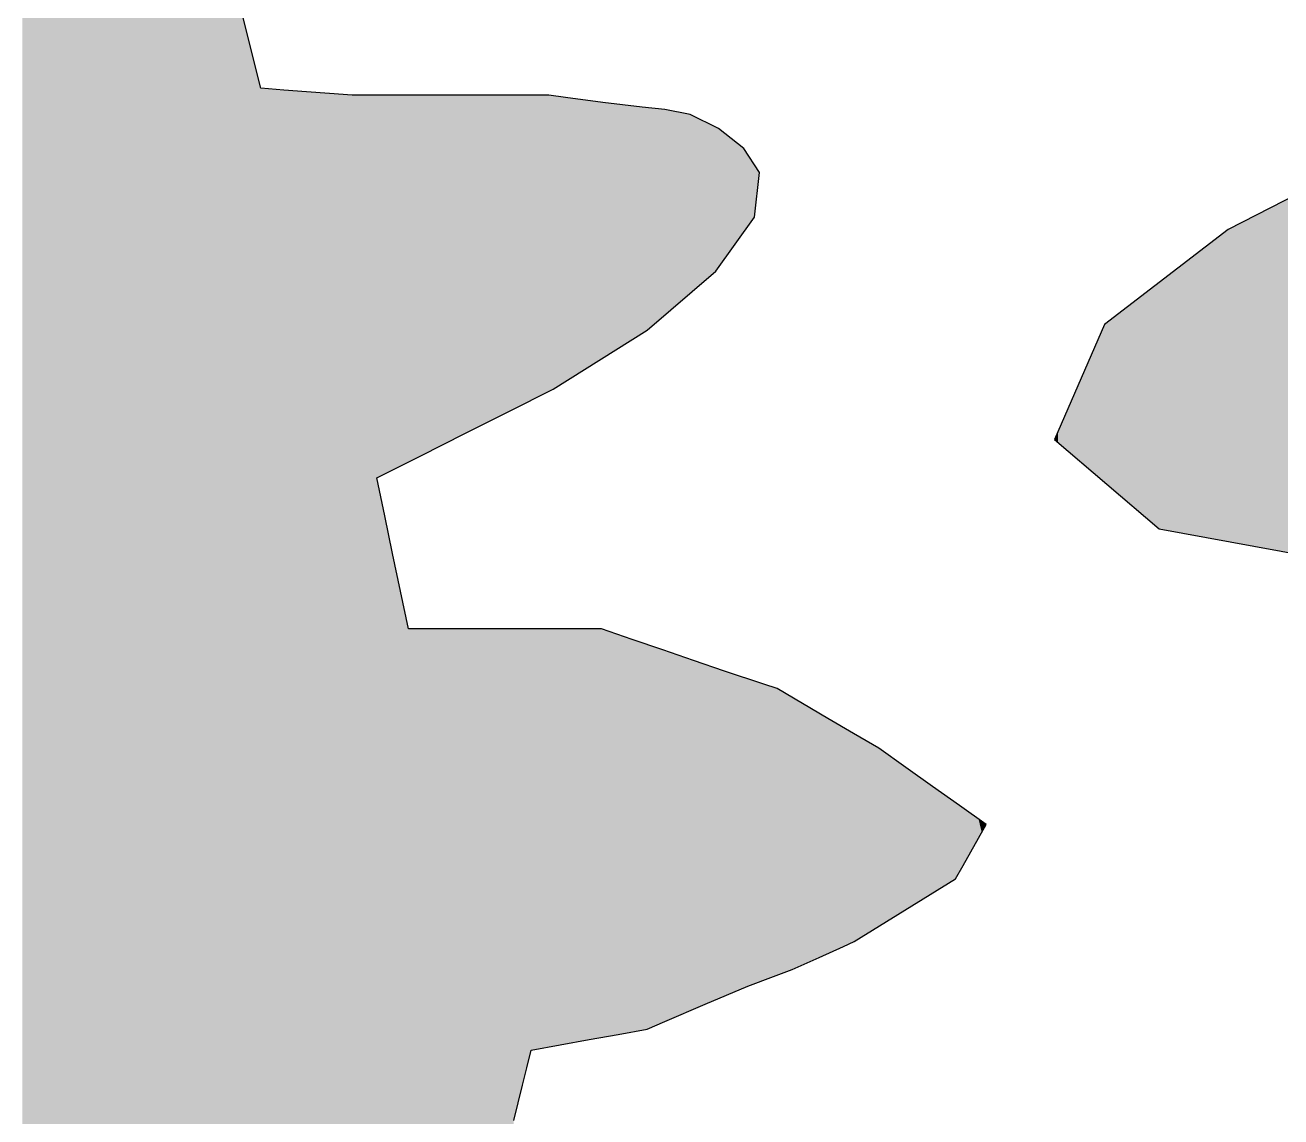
# Model space of a CAD drawing. Extents: x 100.5 to 179.4, y -130.4 to -85.9.
# Drawn here: x 113.64 to 121.7, y -117.42 to -110.41 of the extents above; entities that cross this region are included whole.
import ezdxf

# ---------------------------------------------------------------- set-up
doc = ezdxf.new("R2010")
doc.units = 0
doc.layers.add('LAYER_1', color=7, linetype='CONTINUOUS')

# ---------------------------------------------------------------- blocks, each defined once
blk = doc.blocks.new('*U1')
at = {"layer": 'LAYER_1', "color": 1}
for points in [[(113.6183, -120.0615), (113.6183, -106.133), (113.6548, -120.0926)], [(113.6548, -120.0926), (113.6183, -106.133), (113.6548, -106.2536)], [(113.6548, -120.0926), (113.6548, -106.2536), (113.6854, -120.1187)], [(113.6854, -120.1187), (113.6548, -106.2536), (113.6854, -106.3126)], [(113.6854, -120.1187), (113.6854, -106.3126), (113.7315, -120.1582)], [(113.7315, -120.1582), (113.6854, -106.3126), (113.7315, -106.4017)], [(113.7315, -120.1582), (113.7315, -106.4017), (113.7713, -120.1921)], [(113.7713, -120.1921), (113.7315, -106.4017), (113.7713, -106.4785)], [(113.7713, -120.1921), (113.7713, -106.4785), (113.9387, -120.3352)], [(113.9387, -120.3352), (113.7713, -106.4785), (113.9387, -106.8019)], [(113.9387, -120.3352), (113.9387, -106.8019), (113.955, -120.3491)], [(113.955, -120.3491), (113.9387, -106.8019), (113.955, -106.8334)], [(113.955, -120.3491), (113.955, -106.8334), (114.1138, -120.4847)], [(114.1138, -120.4847), (113.955, -106.8334), (114.1138, -107.0956)], [(114.1138, -120.4847), (114.1138, -107.0956), (114.1685, -120.5314)], [(114.1685, -120.5314), (114.1138, -107.0956), (114.1685, -107.1)], [(114.1685, -120.5314), (114.1685, -107.1), (114.1744, -120.5365)], [(114.1744, -120.5365), (114.1685, -107.1), (114.1744, -107.1005)], [(114.1744, -120.5365), (114.1744, -107.1005), (114.2909, -120.636)], [(114.2909, -120.636), (114.1744, -107.1005), (114.2909, -107.1099)], [(114.2909, -120.636), (114.2909, -107.1099), (114.3801, -120.7122)], [(114.3801, -120.7122), (114.2909, -107.1099), (114.3801, -107.1171)], [(114.3801, -120.7122), (114.3801, -107.1171), (114.5099, -120.8231)], [(114.5099, -120.8231), (114.3801, -107.1171), (114.5099, -107.1275)], [(114.5099, -120.8231), (114.5099, -107.1275), (114.5141, -120.8266)], [(114.5141, -120.8266), (114.5099, -107.1275), (114.5141, -107.1279)], [(114.5141, -120.8266), (114.5141, -107.1279), (114.5243, -120.8353)], [(114.5243, -120.8353), (114.5141, -107.1279), (114.5243, -107.1287)], [(114.5243, -120.8353), (114.5243, -107.1287), (114.5433, -120.8516)], [(114.5433, -120.8516), (114.5243, -107.1287), (114.5433, -107.1302)], [(114.5433, -120.8516), (114.5433, -107.1302), (114.5554, -120.8619)], [(114.5554, -120.8619), (114.5433, -107.1302), (114.5554, -107.1312)], [(114.5554, -120.8619), (114.5554, -107.1312), (114.6015, -120.9013)], [(114.6015, -120.9013), (114.5554, -107.1312), (114.6015, -107.1349)], [(114.6015, -120.9013), (114.6015, -107.1349), (114.6415, -120.9355)], [(114.6415, -120.9355), (114.6015, -107.1349), (114.6415, -107.1381)], [(114.6415, -120.9355), (114.6415, -107.1381), (114.7416, -121.021)], [(114.7416, -121.021), (114.6415, -107.1381), (114.7416, -107.1462)], [(114.7416, -121.021), (114.7416, -107.1462), (114.799, -121.07)], [(114.799, -121.07), (114.7416, -107.1462), (114.799, -107.1508)], [(114.799, -121.07), (114.799, -107.1508), (114.8273, -121.0942)], [(114.8273, -121.0942), (114.799, -107.1508), (114.8273, -107.1531)], [(114.8273, -121.0942), (114.8273, -107.1531), (114.8352, -121.101)], [(114.8352, -121.101), (114.8273, -107.1531), (114.8352, -107.1537)], [(114.8352, -121.101), (114.8352, -109.5531), (114.9141, -121.1684)], [(114.9141, -121.1684), (114.8352, -109.5531), (114.9141, -109.8687)], [(114.9141, -121.1684), (114.9141, -109.8687), (114.9719, -121.2177)], [(114.9719, -121.2177), (114.9141, -109.8687), (114.9719, -110.0998)], [(114.9719, -121.2177), (114.9719, -110.0998), (114.993, -121.2358)], [(114.993, -121.2358), (114.9719, -110.0998), (114.993, -110.1844)], [(114.993, -121.2358), (114.993, -110.1844), (114.9945, -121.237)], [(114.9945, -121.237), (114.993, -110.1844), (114.9945, -110.1903)], [(114.9945, -121.237), (114.9945, -110.1903), (114.9989, -121.2408)], [(114.9989, -121.2408), (114.9945, -110.1903), (114.9989, -110.2078)], [(114.9989, -121.2408), (114.9989, -110.2078), (115.01, -121.2502)], [(115.01, -121.2502), (114.9989, -110.2078), (115.01, -110.252)], [(115.01, -121.2502), (115.01, -110.252), (115.072, -121.3032)], [(115.072, -121.3032), (115.01, -110.252), (115.072, -110.5)], [(115.072, -121.3032), (115.072, -110.5), (115.0813, -121.3111)], [(115.0813, -121.3111), (115.072, -110.5), (115.0813, -110.5373)], [(115.0813, -121.3111), (115.0813, -110.5373), (115.1283, -121.3513)], [(115.1283, -121.3513), (115.0813, -110.5373), (115.1283, -110.7254)], [(115.1283, -121.3513), (115.1283, -110.7254), (115.1509, -121.3706)], [(115.1509, -121.3706), (115.1283, -110.7254), (115.1509, -110.8157)], [(115.1509, -121.3706), (115.1509, -110.8157), (115.1847, -121.3995)], [(115.1847, -121.3995), (115.1509, -110.8157), (115.1847, -110.8183)], [(115.1847, -121.3995), (115.1847, -110.8183), (115.1986, -121.4113)], [(115.1986, -121.4113), (115.1847, -110.8183), (115.1986, -110.8193)], [(115.1986, -121.4113), (115.1986, -110.8193), (115.2247, -121.4337)], [(115.2247, -121.4337), (115.1986, -110.8193), (115.2247, -110.8213)], [(115.2247, -121.4337), (115.2247, -110.8213), (115.2884, -121.488)], [(115.2884, -121.488), (115.2247, -110.8213), (115.2884, -110.8262)], [(115.2884, -121.488), (115.2884, -110.8262), (115.2974, -121.4958)], [(115.2974, -121.4958), (115.2884, -110.8262), (115.2974, -110.8269)], [(115.2974, -121.4958), (115.2974, -110.8269), (115.3106, -121.5071)], [(115.3106, -121.5071), (115.2974, -110.8269), (115.3106, -110.828)], [(115.3106, -121.5071), (115.3106, -110.828), (115.3594, -121.5487)], [(115.3594, -121.5487), (115.3106, -110.828), (115.3594, -110.8317)], [(115.3594, -121.5487), (115.3594, -110.8317), (115.3734, -121.5606)], [(115.3734, -121.5606), (115.3594, -110.8317), (115.3734, -110.8328)], [(115.3734, -121.5606), (115.3734, -110.8328), (115.3744, -121.5616)], [(115.3744, -121.5616), (115.3734, -110.8328), (115.3744, -110.8329)], [(115.3744, -121.5616), (115.3744, -110.8329), (115.4053, -121.5879)], [(115.4053, -121.5879), (115.3744, -110.8329), (115.4053, -110.8352)], [(115.4053, -121.5879), (115.4053, -110.8352), (115.444, -121.6209)], [(115.444, -121.6209), (115.4053, -110.8352), (115.444, -110.8382)], [(115.444, -121.6209), (115.444, -110.8382), (115.4694, -121.6426)], [(115.4694, -121.6426), (115.444, -110.8382), (115.4694, -110.8402)], [(115.4694, -121.6426), (115.4694, -110.8402), (115.4899, -121.6602)], [(115.4899, -121.6602), (115.4694, -110.8402), (115.4899, -110.8417)], [(115.4899, -121.6602), (115.4899, -110.8417), (115.5342, -121.698)], [(115.5342, -121.698), (115.4899, -110.8417), (115.5342, -110.8451)], [(115.5342, -121.698), (115.5342, -110.8451), (115.5905, -121.7461)], [(115.5905, -121.7461), (115.5342, -110.8451), (115.5905, -110.8495)], [(115.5905, -121.7461), (115.5905, -110.8495), (115.72, -121.8567)], [(115.72, -121.8567), (115.5905, -110.8495), (115.72, -110.8594)], [(115.72, -121.8567), (115.72, -110.8594), (115.737, -121.8713)], [(115.737, -121.8713), (115.72, -110.8594), (115.737, -110.8608)], [(115.737, -121.8713), (115.737, -110.8608), (115.7483, -121.8809)], [(115.7483, -121.8809), (115.737, -110.8608), (115.7483, -110.8608)], [(115.7483, -121.8809), (115.7483, -110.8608), (115.8641, -121.9798)], [(115.8641, -121.9798), (115.7483, -110.8608), (115.8641, -110.8608)], [(115.8641, -121.9798), (115.8641, -110.8608), (115.8685, -121.9836)], [(115.8685, -121.9836), (115.8641, -110.8608), (115.8685, -110.8608)], [(115.8685, -121.9836), (115.8685, -110.8608), (115.8806, -121.9939)], [(115.8806, -121.9939), (115.8685, -110.8608), (115.8806, -110.8608)], [(115.8806, -121.9939), (115.8806, -110.8608), (115.8949, -122.0061)], [(115.8949, -122.0061), (115.8806, -110.8608), (115.8949, -110.8608)], [(115.8949, -113.3182), (115.8949, -110.8608), (115.897, -113.3172)], [(115.897, -113.3172), (115.8949, -110.8608), (115.897, -110.8608)], [(115.897, -113.3172), (115.897, -110.8608), (115.9456, -113.2927)], [(115.9456, -113.2927), (115.897, -110.8608), (115.9456, -110.8608)], [(115.9456, -113.2927), (115.9456, -110.8608), (115.9456, -113.2927)], [(115.9456, -113.2927), (115.9456, -110.8608), (115.9456, -110.8608)], [(115.9456, -113.2927), (115.9456, -110.8608), (115.9625, -113.2841)], [(115.9625, -113.2841), (115.9456, -110.8608), (115.9625, -110.8608)], [(115.9625, -113.2841), (115.9625, -110.8608), (115.9963, -113.2671)], [(115.9963, -113.2671), (115.9625, -110.8608), (115.9963, -110.8608)], [(115.9963, -113.2671), (115.9963, -110.8608), (116.0471, -113.2415)], [(116.0471, -113.2415), (115.9963, -110.8608), (116.0471, -110.8608)], [(116.0471, -113.2415), (116.0471, -110.8608), (116.0582, -113.2359)], [(116.0582, -113.2359), (116.0471, -110.8608), (116.0582, -110.8608)], [(116.0582, -113.2359), (116.0582, -110.8608), (116.0978, -113.2159)], [(116.0978, -113.2159), (116.0582, -110.8608), (116.0978, -110.8608)], [(116.0978, -113.2159), (116.0978, -110.8608), (116.1104, -113.2096)], [(116.1104, -113.2096), (116.0978, -110.8608), (116.1104, -110.8608)], [(116.1104, -113.2096), (116.1104, -110.8608), (116.1542, -113.1875)], [(116.1542, -113.1875), (116.1104, -110.8608), (116.1542, -110.8608)], [(116.1542, -113.1875), (116.1542, -110.8608), (116.1767, -113.1762)], [(116.1767, -113.1762), (116.1542, -110.8608), (116.1767, -110.8608)], [(116.1767, -113.1762), (116.1767, -110.8608), (116.1778, -113.1756)], [(116.1778, -113.1756), (116.1767, -110.8608), (116.1778, -110.8608)], [(116.1778, -113.1756), (116.1778, -110.8608), (116.2331, -113.1478)], [(116.2331, -113.1478), (116.1778, -110.8608), (116.2331, -110.8608)], [(116.2331, -113.1478), (116.2331, -110.8608), (116.2477, -113.1404)], [(116.2477, -113.1404), (116.2331, -110.8608), (116.2477, -110.8608)], [(116.2477, -113.1404), (116.2477, -110.8608), (116.3627, -113.0824)], [(116.3627, -113.0824), (116.2477, -110.8608), (116.3627, -110.8608)], [(116.3627, -113.0824), (116.3627, -110.8608), (116.3683, -113.0796)], [(116.3683, -113.0796), (116.3627, -110.8608), (116.3683, -110.8608)], [(116.3683, -113.0796), (116.3683, -110.8608), (116.3909, -113.0682)], [(116.3909, -113.0682), (116.3683, -110.8608), (116.3909, -110.8608)], [(116.3909, -113.0682), (116.3909, -110.8608), (116.4606, -113.033)], [(116.4606, -113.033), (116.3909, -110.8608), (116.4606, -110.8608)], [(116.4606, -113.033), (116.4606, -110.8608), (116.5036, -113.0114)], [(116.5036, -113.0114), (116.4606, -110.8608), (116.5036, -110.8608)], [(116.5036, -113.0114), (116.5036, -110.8608), (116.5443, -112.9909)], [(116.5443, -112.9909), (116.5036, -110.8608), (116.5443, -110.8608)], [(116.5443, -112.9909), (116.5443, -110.8608), (116.553, -112.9865)], [(116.553, -112.9865), (116.5443, -110.8608), (116.553, -110.8608)], [(116.553, -112.9865), (116.553, -110.8608), (116.5603, -112.9828)], [(116.5603, -112.9828), (116.553, -110.8608), (116.5603, -110.8608)], [(116.5603, -112.9828), (116.5603, -110.8608), (116.5713, -112.9773)], [(116.5713, -112.9773), (116.5603, -110.8608), (116.5713, -110.8608)], [(116.5713, -112.9773), (116.5713, -110.8608), (116.6389, -112.9432)], [(116.6389, -112.9432), (116.5713, -110.8608), (116.6389, -110.8608)], [(116.6389, -112.9432), (116.6389, -110.8608), (116.6511, -112.937)], [(116.6511, -112.937), (116.6389, -110.8608), (116.6511, -110.8608)], [(116.6511, -112.937), (116.6511, -110.8608), (116.6618, -112.9316)], [(116.6618, -112.9316), (116.6511, -110.8608), (116.6618, -110.8608)], [(116.6618, -112.9316), (116.6618, -110.8608), (116.6772, -112.9238)], [(116.6772, -112.9238), (116.6618, -110.8608), (116.6772, -110.8608)], [(116.6772, -112.9238), (116.6772, -110.8608), (116.6783, -112.9233)], [(116.6783, -112.9233), (116.6772, -110.8608), (116.6783, -110.8608)], [(116.6783, -112.9233), (116.6783, -110.8608), (116.6977, -112.9135)], [(116.6977, -112.9135), (116.6783, -110.8608), (116.6977, -110.8608)], [(116.6977, -112.9135), (116.6977, -110.8608), (116.7435, -112.8904)], [(116.7435, -112.8904), (116.6977, -110.8608), (116.7435, -110.8608)], [(116.7435, -112.8904), (116.7435, -110.8608), (116.7552, -112.8846)], [(116.7552, -112.8846), (116.7435, -110.8608), (116.7552, -110.8608)], [(116.7552, -112.8846), (116.7552, -110.8608), (116.7741, -112.875)], [(116.7741, -112.875), (116.7552, -110.8608), (116.7741, -110.8608)], [(116.7741, -112.875), (116.7741, -110.8608), (116.7854, -112.8693)], [(116.7854, -112.8693), (116.7741, -110.8608), (116.7854, -110.8608)], [(116.7854, -112.8693), (116.7854, -110.8608), (116.7854, -112.8693)], [(116.7854, -112.8693), (116.7854, -110.8608), (116.7854, -110.8608)], [(116.7854, -112.8693), (116.7854, -110.8608), (116.7967, -112.8636)], [(116.7967, -112.8636), (116.7854, -110.8608), (116.7967, -110.8608)], [(116.7967, -112.8636), (116.7967, -110.8608), (116.8023, -112.8608)], [(116.8023, -112.8608), (116.7967, -110.8608), (116.8023, -110.8608)], [(116.8023, -112.8608), (116.8023, -110.8608), (116.808, -112.8579)], [(116.808, -112.8579), (116.8023, -110.8608), (116.808, -110.8608)], [(116.808, -112.8579), (116.808, -110.8608), (116.8136, -112.8551)], [(116.8136, -112.8551), (116.808, -110.8608), (116.8136, -110.8608)], [(116.8136, -112.8551), (116.8136, -110.8608), (116.8193, -112.8522)], [(116.8193, -112.8522), (116.8136, -110.8608), (116.8193, -110.8608)], [(116.8193, -112.8522), (116.8193, -110.8608), (116.8305, -112.8466)], [(116.8305, -112.8466), (116.8193, -110.8608), (116.8305, -110.8608)], [(116.8305, -112.8466), (116.8305, -110.8608), (116.8511, -112.8362)], [(116.8511, -112.8362), (116.8305, -110.8608), (116.8511, -110.8608)], [(116.8511, -112.8362), (116.8511, -110.8608), (116.8587, -112.8324)], [(116.8587, -112.8324), (116.8511, -110.8608), (116.8587, -110.8608)], [(116.8587, -112.8324), (116.8587, -110.8608), (116.8618, -112.8308)], [(116.8618, -112.8308), (116.8587, -110.8608), (116.8618, -110.8608)], [(116.8618, -112.8308), (116.8618, -110.8608), (116.8711, -112.8261)], [(116.8711, -112.8261), (116.8618, -110.8608), (116.8711, -110.8608)], [(116.8711, -112.8261), (116.8711, -110.8608), (116.8806, -112.8213)], [(116.8806, -112.8213), (116.8711, -110.8608), (116.8806, -110.8608)], [(116.8806, -112.8213), (116.8806, -110.8608), (116.8869, -112.8182)], [(116.8869, -112.8182), (116.8806, -110.8608), (116.8869, -110.8608)], [(116.8869, -112.8182), (116.8869, -110.8608), (116.8925, -112.8153)], [(116.8925, -112.8153), (116.8869, -110.8608), (116.8925, -110.8608)], [(116.8925, -112.8153), (116.8925, -110.8608), (116.9883, -112.767)], [(116.9883, -112.767), (116.8925, -110.8608), (116.9883, -110.8608)], [(116.9883, -112.767), (116.9883, -110.8608), (116.9996, -112.7613)], [(116.9996, -112.7613), (116.9883, -110.8608), (116.9996, -110.8608)], [(116.9996, -112.7613), (116.9996, -110.8608), (117.0045, -112.7588)], [(117.0045, -112.7588), (116.9996, -110.8608), (117.0045, -110.8614)], [(117.0045, -112.7588), (117.0045, -110.8614), (117.0222, -112.75)], [(117.0222, -112.75), (117.0045, -110.8614), (117.0222, -110.8637)], [(117.0222, -112.75), (117.0222, -110.8637), (117.0231, -112.7495)], [(117.0231, -112.7495), (117.0222, -110.8637), (117.0231, -110.8639)], [(117.0231, -112.7495), (117.0231, -110.8639), (117.0244, -112.7488)], [(117.0244, -112.7488), (117.0231, -110.8639), (117.0244, -110.864)], [(117.0244, -112.7488), (117.0244, -110.864), (117.0264, -112.7478)], [(117.0264, -112.7478), (117.0244, -110.864), (117.0264, -110.8643)], [(117.0264, -112.7478), (117.0264, -110.8643), (117.045, -112.7361)], [(117.045, -112.7361), (117.0264, -110.8643), (117.045, -110.8667)], [(117.045, -112.7361), (117.045, -110.8667), (117.0456, -112.7358)], [(117.0456, -112.7358), (117.045, -110.8667), (117.0456, -110.8668)], [(117.0456, -112.7358), (117.0456, -110.8668), (117.0626, -112.7251)], [(117.0626, -112.7251), (117.0456, -110.8668), (117.0626, -110.8691)], [(117.0626, -112.7251), (117.0626, -110.8691), (117.0631, -112.7248)], [(117.0631, -112.7248), (117.0626, -110.8691), (117.0631, -110.8691)], [(117.0631, -112.7248), (117.0631, -110.8691), (117.0701, -112.7204)], [(117.0701, -112.7204), (117.0631, -110.8691), (117.0701, -110.8701)], [(117.0701, -112.7204), (117.0701, -110.8701), (117.0729, -112.7187)], [(117.0729, -112.7187), (117.0701, -110.8701), (117.0729, -110.8704)], [(117.0729, -112.7187), (117.0729, -110.8704), (117.1064, -112.6977)], [(117.1064, -112.6977), (117.0729, -110.8704), (117.1064, -110.8748)], [(117.1064, -112.6977), (117.1064, -110.8748), (117.1196, -112.6894)], [(117.1196, -112.6894), (117.1064, -110.8748), (117.1196, -110.8766)], [(117.1196, -112.6894), (117.1196, -110.8766), (117.1631, -112.6622)], [(117.1631, -112.6622), (117.1196, -110.8766), (117.1631, -110.8822)], [(117.1631, -112.6622), (117.1631, -110.8822), (117.1633, -112.6621)], [(117.1633, -112.6621), (117.1631, -110.8822), (117.1633, -110.8822)], [(117.1633, -112.6621), (117.1633, -110.8822), (117.1807, -112.6511)], [(117.1807, -112.6511), (117.1633, -110.8822), (117.1807, -110.8845)], [(117.1807, -112.6511), (117.1807, -110.8845), (117.2589, -112.6021)], [(117.2589, -112.6021), (117.1807, -110.8845), (117.2589, -110.8946)], [(117.2589, -112.6021), (117.2589, -110.8946), (117.2927, -112.581)], [(117.2927, -112.581), (117.2589, -110.8946), (117.2927, -110.8989)], [(117.2927, -112.581), (117.2927, -110.8989), (117.3378, -112.5527)], [(117.3378, -112.5527), (117.2927, -110.8989), (117.3378, -110.9048)], [(117.3378, -112.5527), (117.3378, -110.9048), (117.3463, -112.5474)], [(117.3463, -112.5474), (117.3378, -110.9048), (117.3463, -110.9058)], [(117.3463, -112.5474), (117.3463, -110.9058), (117.428, -112.4962)], [(117.428, -112.4962), (117.3463, -110.9058), (117.428, -110.9159)], [(117.428, -112.4962), (117.428, -110.9159), (117.4364, -112.4909)], [(117.4364, -112.4909), (117.428, -110.9159), (117.4364, -110.9169)], [(117.4364, -112.4909), (117.4364, -110.9169), (117.4449, -112.4856)], [(117.4449, -112.4856), (117.4364, -110.9169), (117.4449, -110.918)], [(117.4449, -112.4856), (117.4449, -110.918), (117.4449, -112.4856)], [(117.4449, -112.4856), (117.4449, -110.918), (117.4449, -110.918)], [(117.4449, -112.4856), (117.4449, -110.918), (117.4508, -112.4819)], [(117.4508, -112.4819), (117.4449, -110.918), (117.4508, -110.9187)], [(117.4508, -112.4819), (117.4508, -110.9187), (117.4618, -112.475)], [(117.4618, -112.475), (117.4508, -110.9187), (117.4618, -110.92)], [(117.4618, -112.475), (117.4618, -110.92), (117.4647, -112.4732)], [(117.4647, -112.4732), (117.4618, -110.92), (117.4647, -110.9204)], [(117.4647, -112.4732), (117.4647, -110.9204), (117.4787, -112.4644)], [(117.4787, -112.4644), (117.4647, -110.9204), (117.4787, -110.9221)], [(117.4787, -112.4644), (117.4787, -110.9221), (117.49, -112.4573)], [(117.49, -112.4573), (117.4787, -110.9221), (117.49, -110.9235)], [(117.49, -112.4573), (117.49, -110.9235), (117.4956, -112.4538)], [(117.4956, -112.4538), (117.49, -110.9235), (117.4956, -110.9242)], [(117.4956, -112.4538), (117.4956, -110.9242), (117.5351, -112.4291)], [(117.5351, -112.4291), (117.4956, -110.9242), (117.5351, -110.929)], [(117.5351, -112.4291), (117.5351, -110.929), (117.552, -112.4185)], [(117.552, -112.4185), (117.5351, -110.929), (117.552, -110.9311)], [(117.552, -112.4185), (117.552, -110.9311), (117.5988, -112.3891)], [(117.5988, -112.3891), (117.552, -110.9311), (117.5988, -110.9369)], [(117.5988, -112.3891), (117.5988, -110.9369), (117.614, -112.3796)], [(117.614, -112.3796), (117.5988, -110.9369), (117.614, -110.9383)], [(117.614, -112.3796), (117.614, -110.9383), (117.6309, -112.369)], [(117.6309, -112.369), (117.614, -110.9383), (117.6309, -110.94)], [(117.6309, -112.369), (117.6309, -110.94), (117.6314, -112.3687)], [(117.6314, -112.3687), (117.6309, -110.94), (117.6314, -110.94)], [(117.6314, -112.3687), (117.6314, -110.94), (117.6647, -112.3401)], [(117.6647, -112.3401), (117.6314, -110.94), (117.6647, -110.9433)], [(117.6647, -112.3401), (117.6647, -110.9433), (117.676, -112.3304)], [(117.676, -112.3304), (117.6647, -110.9433), (117.676, -110.9444)], [(117.676, -112.3304), (117.676, -110.9444), (117.7235, -112.2895)], [(117.7235, -112.2895), (117.676, -110.9444), (117.7235, -110.949)], [(117.7235, -112.2895), (117.7235, -110.949), (117.7323, -112.282)], [(117.7323, -112.282), (117.7235, -110.949), (117.7323, -110.9499)], [(117.7323, -112.282), (117.7323, -110.9499), (117.7436, -112.2723)], [(117.7436, -112.2723), (117.7323, -110.9499), (117.7436, -110.9509)], [(117.7436, -112.2723), (117.7436, -110.9509), (117.745, -112.2711)], [(117.745, -112.2711), (117.7436, -110.9509), (117.745, -110.9512)], [(117.745, -112.2711), (117.745, -110.9512), (117.7662, -112.2529)], [(117.7662, -112.2529), (117.745, -110.9512), (117.7662, -110.9556)], [(117.7662, -112.2529), (117.7662, -110.9556), (117.782, -112.2393)], [(117.782, -112.2393), (117.7662, -110.9556), (117.782, -110.9588)], [(117.782, -112.2393), (117.782, -110.9588), (117.7885, -112.2337)], [(117.7885, -112.2337), (117.782, -110.9588), (117.7885, -110.9601)], [(117.7885, -112.2337), (117.7885, -110.9601), (117.8366, -112.1924)], [(117.8366, -112.1924), (117.7885, -110.9601), (117.8366, -110.97)], [(117.8366, -112.1924), (117.8366, -110.97), (117.8761, -112.1584)], [(117.8761, -112.1584), (117.8366, -110.97), (117.8761, -110.978)], [(117.8761, -112.1584), (117.8761, -110.978), (117.9063, -112.1325)], [(117.9063, -112.1325), (117.8761, -110.978), (117.9063, -110.9842)], [(117.9063, -112.1325), (117.9063, -110.9842), (117.9296, -112.1124)], [(117.9296, -112.1124), (117.9063, -110.9842), (117.9296, -110.9956)], [(117.9296, -112.1124), (117.9296, -110.9956), (117.9367, -112.1064)], [(117.9367, -112.1064), (117.9296, -110.9956), (117.9367, -110.999)], [(117.9367, -112.1064), (117.9367, -110.999), (117.9691, -112.0785)], [(117.9691, -112.0785), (117.9367, -110.999), (117.9691, -111.0148)], [(117.9691, -112.0785), (117.9691, -111.0148), (117.9708, -112.077)], [(117.9708, -112.077), (117.9691, -111.0148), (117.9708, -111.0157)], [(117.9708, -112.077), (117.9708, -111.0157), (117.9973, -112.0543)], [(117.9973, -112.0543), (117.9708, -111.0157), (117.9973, -111.0286)], [(117.9973, -112.0543), (117.9973, -111.0286), (118.0029, -112.0494)], [(118.0029, -112.0494), (117.9973, -111.0286), (118.0029, -111.0313)], [(118.0029, -112.0494), (118.0029, -111.0313), (118.0716, -111.9904)], [(118.0716, -111.9904), (118.0029, -111.0313), (118.0716, -111.0648)], [(118.0716, -111.9904), (118.0716, -111.0648), (118.0741, -111.987)], [(118.0741, -111.987), (118.0716, -111.0648), (118.0741, -111.066)], [(118.0741, -111.987), (118.0741, -111.066), (118.0818, -111.9762)], [(118.0818, -111.9762), (118.0741, -111.066), (118.0818, -111.0698)], [(118.0818, -111.9762), (118.0818, -111.0698), (118.0893, -111.9657)], [(118.0893, -111.9657), (118.0818, -111.0698), (118.0893, -111.0734)], [(118.0893, -111.9657), (118.0893, -111.0734), (118.1131, -111.9325)], [(118.1131, -111.9325), (118.0893, -111.0734), (118.1131, -111.0924)], [(118.1131, -111.9325), (118.1131, -111.0924), (118.1269, -111.9132)], [(118.1269, -111.9132), (118.1131, -111.0924), (118.1269, -111.1034)], [(118.1269, -111.9132), (118.1269, -111.1034), (118.1506, -111.8802)], [(118.1506, -111.8802), (118.1269, -111.1034), (118.1506, -111.1223)], [(118.1506, -111.8802), (118.1506, -111.1223), (118.1928, -111.8214)], [(118.1928, -111.8214), (118.1506, -111.1223), (118.1928, -111.1559)], [(118.1928, -111.8214), (118.1928, -111.1559), (118.2115, -111.7953)], [(118.2115, -111.7953), (118.1928, -111.1559), (118.2115, -111.1708)], [(118.2115, -111.7953), (118.2115, -111.1708), (118.2517, -111.7392)], [(118.2517, -111.7392), (118.2115, -111.1708), (118.2517, -111.2029)], [(118.2517, -111.7392), (118.2517, -111.2029), (118.2607, -111.7266)], [(118.2607, -111.7266), (118.2517, -111.2029), (118.2607, -111.2167)], [(118.2607, -111.7266), (118.2607, -111.2167), (118.2777, -111.703)], [(118.2777, -111.703), (118.2607, -111.2167), (118.2777, -111.2426)], [(118.2777, -111.703), (118.2777, -111.2426), (118.296, -111.6774)], [(118.296, -111.6774), (118.2777, -111.2426), (118.296, -111.2706)], [(118.296, -111.6774), (118.296, -111.2706), (118.3185, -111.646)], [(118.3185, -111.646), (118.296, -111.2706), (118.3185, -111.3051)], [(118.3185, -111.646), (118.3185, -111.3051), (118.3206, -111.643)], [(118.3206, -111.643), (118.3185, -111.3051), (118.3206, -111.3083)], [(118.3206, -111.643), (118.3206, -111.3083), (118.327, -111.5856)], [(118.327, -111.5856), (118.3206, -111.3083), (118.327, -111.318)], [(118.327, -111.5856), (118.327, -111.318), (118.3523, -111.3568)], [(121.9146, -113.8268), (121.4862, -111.6596), (121.9146, -111.4402)], [(121.4862, -113.7487), (121.4129, -111.6972), (121.4862, -111.6596)], [(121.4862, -113.7487), (121.4862, -111.6596), (121.9146, -113.8268)], [(121.3284, -113.7199), (121.2664, -111.7967), (121.3284, -111.7491)], [(121.3397, -113.722), (121.3284, -111.7491), (121.3397, -111.7404)], [(121.3284, -113.7199), (121.3284, -111.7491), (121.3397, -113.722)], [(121.3622, -113.7261), (121.3397, -111.7404), (121.3622, -111.7231)], [(121.3397, -113.722), (121.3397, -111.7404), (121.3622, -113.7261)], [(121.4073, -113.7343), (121.3622, -111.7231), (121.4073, -111.7)], [(121.3622, -113.7261), (121.3622, -111.7231), (121.4073, -113.7343)], [(121.4129, -113.7354), (121.4073, -111.7), (121.4129, -111.6972)], [(121.4073, -113.7343), (121.4073, -111.7), (121.4129, -113.7354)], [(121.4129, -113.7354), (121.4129, -111.6972), (121.4862, -113.7487)], [(121.2495, -113.7055), (121.1931, -111.853), (121.2495, -111.8097)], [(121.2664, -113.7086), (121.2495, -111.8097), (121.2664, -111.7967)], [(121.2495, -113.7055), (121.2495, -111.8097), (121.2664, -113.7086)], [(121.2664, -113.7086), (121.2664, -111.7967), (121.3284, -113.7199)], [(121.1706, -113.6912), (121.0691, -111.9482), (121.1706, -111.8703)], [(121.1931, -113.6953), (121.1706, -111.8703), (121.1931, -111.853)], [(121.1706, -113.6912), (121.1706, -111.8703), (121.1931, -113.6953)], [(121.1931, -113.6953), (121.1931, -111.853), (121.2495, -113.7055)], [(121.0441, -113.6681), (120.9677, -112.026), (121.0441, -111.9674)], [(121.0691, -113.6727), (121.0441, -111.9674), (121.0691, -111.9482)], [(121.0441, -113.6681), (121.0441, -111.9674), (121.0691, -113.6727)], [(121.0691, -113.6727), (121.0691, -111.9482), (121.1706, -113.6912)], [(120.9183, -113.6452), (120.8775, -112.0953), (120.9183, -112.0639)], [(120.9677, -113.6541), (120.9183, -112.0639), (120.9677, -112.026)], [(120.9183, -113.6452), (120.9183, -112.0639), (120.9677, -113.6541)], [(120.9677, -113.6541), (120.9677, -112.026), (121.0441, -113.6681)], [(120.8662, -113.6006), (120.7648, -112.1818), (120.8662, -112.1039)], [(120.8775, -113.6102), (120.8662, -112.1039), (120.8775, -112.0953)], [(120.8662, -113.6006), (120.8662, -112.1039), (120.8775, -113.6102)], [(120.8775, -113.6102), (120.8775, -112.0953), (120.9183, -113.6452)], [(120.7112, -113.468), (120.6069, -112.303), (120.7112, -112.2229)], [(120.7147, -113.471), (120.7112, -112.2229), (120.7147, -112.2202)], [(120.7112, -113.468), (120.7112, -112.2229), (120.7147, -113.471)], [(120.7648, -113.5138), (120.7147, -112.2202), (120.7648, -112.1818)], [(120.7147, -113.471), (120.7147, -112.2202), (120.7648, -113.5138)], [(120.7648, -113.5138), (120.7648, -112.1818), (120.8662, -113.6006)], [(120.6069, -113.3788), (120.5675, -112.3333), (120.6069, -112.303)], [(120.6069, -113.3788), (120.6069, -112.303), (120.7112, -113.468)], [(120.5675, -113.345), (120.3702, -112.7858), (120.5675, -112.3333)], [(120.5675, -113.345), (120.5675, -112.3333), (120.5675, -113.345)], [(120.5675, -113.345), (120.5675, -112.3333), (120.5675, -112.3333)], [(120.5675, -113.345), (120.5675, -112.3333), (120.6069, -113.3788)], [(120.3656, -113.1724), (120.2687, -113.0186), (120.3656, -112.7963)], [(120.3702, -113.1763), (120.3656, -112.7963), (120.3702, -112.7858)], [(120.3656, -113.1724), (120.3656, -112.7963), (120.3702, -113.1763)], [(120.3702, -113.1763), (120.3702, -112.7858), (120.5675, -113.345)], [(120.2546, -113.0774), (120.2462, -113.0702), (120.2546, -113.0509)], [(120.2687, -113.0895), (120.2546, -113.0509), (120.2687, -113.0186)], [(120.2546, -113.0774), (120.2546, -113.0509), (120.2687, -113.0895)], [(120.2687, -113.0895), (120.2687, -113.0186), (120.3656, -113.1724)], [(115.8949, -122.0061), (115.8949, -113.3182), (115.897, -122.008)], [(115.897, -122.008), (115.8949, -113.3182), (115.897, -113.3286)], [(115.897, -122.008), (115.897, -113.3286), (115.9456, -122.0494)], [(115.9456, -122.0494), (115.897, -113.3286), (115.9456, -113.5606)], [(115.9456, -122.0494), (115.9456, -113.5606), (115.9456, -122.0495)], [(115.9456, -122.0495), (115.9456, -113.5606), (115.9456, -113.5606)], [(115.9456, -122.0495), (115.9456, -113.5606), (115.9625, -122.0639)], [(115.9625, -122.0639), (115.9456, -113.5606), (115.9625, -113.6414)], [(115.9625, -122.0639), (115.9625, -113.6414), (115.9963, -122.0928)], [(115.9963, -122.0928), (115.9625, -113.6414), (115.9963, -113.803)], [(115.9963, -122.0928), (115.9963, -113.803), (116.0471, -122.1361)], [(116.0471, -122.1361), (115.9963, -113.803), (116.0471, -114.0453)], [(116.0471, -122.1361), (116.0471, -114.0453), (116.0582, -122.1456)], [(116.0582, -122.1456), (116.0471, -114.0453), (116.0582, -114.0985)], [(116.0582, -122.1456), (116.0582, -114.0985), (116.0978, -122.1795)], [(116.0978, -122.1795), (116.0582, -114.0985), (116.0978, -114.2877)], [(116.0978, -122.1795), (116.0978, -114.2877), (116.1104, -122.1902)], [(116.1104, -122.1902), (116.0978, -114.2877), (116.1104, -114.2877)], [(116.1104, -122.1902), (116.1104, -114.2877), (116.1542, -122.2276)], [(116.1542, -122.2276), (116.1104, -114.2877), (116.1542, -114.2877)], [(116.1542, -122.2276), (116.1542, -114.2877), (116.1767, -122.2469)], [(116.1767, -122.2469), (116.1542, -114.2877), (116.1767, -114.2877)], [(116.1767, -122.2469), (116.1767, -114.2877), (116.1778, -122.2478)], [(116.1778, -122.2478), (116.1767, -114.2877), (116.1778, -114.2877)], [(116.1778, -122.2478), (116.1778, -114.2877), (116.2331, -122.295)], [(116.2331, -122.295), (116.1778, -114.2877), (116.2331, -114.2877)], [(116.2331, -122.295), (116.2331, -114.2877), (116.2477, -122.3075)], [(116.2477, -122.3075), (116.2331, -114.2877), (116.2477, -114.2877)], [(116.2477, -122.3075), (116.2477, -114.2877), (116.3627, -122.4057)], [(116.3627, -122.4057), (116.2477, -114.2877), (116.3627, -114.2877)], [(116.3627, -122.4057), (116.3627, -114.2877), (116.3683, -122.4106)], [(116.3683, -122.4106), (116.3627, -114.2877), (116.3683, -114.2877)], [(116.3683, -122.4106), (116.3683, -114.2877), (116.3909, -122.4298)], [(116.3909, -122.4298), (116.3683, -114.2877), (116.3909, -114.2877)], [(116.3909, -122.4298), (116.3909, -114.2877), (116.4606, -122.4894)], [(116.4606, -122.4894), (116.3909, -114.2877), (116.4606, -114.2877)], [(116.4606, -122.4894), (116.4606, -114.2877), (116.5036, -122.5261)], [(116.5036, -122.5261), (116.4606, -114.2877), (116.5036, -114.2877)], [(116.5036, -122.5261), (116.5036, -114.2877), (116.5443, -122.5609)], [(116.5443, -122.5609), (116.5036, -114.2877), (116.5443, -114.2877)], [(116.5443, -122.5609), (116.5443, -114.2877), (116.553, -122.5683)], [(116.553, -122.5683), (116.5443, -114.2877), (116.553, -114.2877)], [(116.553, -122.5683), (116.553, -114.2877), (116.5603, -122.5746)], [(116.5603, -122.5746), (116.553, -114.2877), (116.5603, -114.2877)], [(116.5603, -122.5746), (116.5603, -114.2877), (116.5713, -122.5839)], [(116.5713, -122.5839), (116.5603, -114.2877), (116.5713, -114.2877)], [(116.5713, -122.5839), (116.5713, -114.2877), (116.6389, -122.6417)], [(116.6389, -122.6417), (116.5713, -114.2877), (116.6389, -114.2877)], [(116.6389, -122.6417), (116.6389, -114.2877), (116.6511, -122.6521)], [(116.6511, -122.6521), (116.6389, -114.2877), (116.6511, -114.2877)], [(116.6511, -122.6521), (116.6511, -114.2877), (116.6618, -122.6612)], [(116.6618, -122.6612), (116.6511, -114.2877), (116.6618, -114.2877)], [(116.6618, -122.6612), (116.6618, -114.2877), (116.6772, -122.6744)], [(116.6772, -122.6744), (116.6618, -114.2877), (116.6772, -114.2877)], [(116.6772, -122.6744), (116.6772, -114.2877), (116.6783, -122.6754)], [(116.6783, -122.6754), (116.6772, -114.2877), (116.6783, -114.2877)], [(116.6783, -122.6754), (116.6783, -114.2877), (116.6977, -122.6919)], [(116.6977, -122.6919), (116.6783, -114.2877), (116.6977, -114.2877)], [(116.6977, -122.6919), (116.6977, -114.2877), (116.7435, -122.731)], [(116.7435, -122.731), (116.6977, -114.2877), (116.7435, -114.2877)], [(116.7435, -122.731), (116.7435, -114.2877), (116.7552, -122.741)], [(116.7552, -122.741), (116.7435, -114.2877), (116.7552, -114.2877)], [(116.7552, -122.741), (116.7552, -114.2877), (116.7741, -122.7572)], [(116.7741, -122.7572), (116.7552, -114.2877), (116.7741, -114.2877)], [(116.7741, -117.4441), (116.7741, -114.2877), (116.7854, -117.399)], [(116.7854, -117.399), (116.7741, -114.2877), (116.7854, -114.2877)], [(116.7854, -117.399), (116.7854, -114.2877), (116.7854, -117.399)], [(116.7854, -117.399), (116.7854, -114.2877), (116.7854, -114.2877)], [(116.7854, -117.399), (116.7854, -114.2877), (116.7967, -117.3539)], [(116.7967, -117.3539), (116.7854, -114.2877), (116.7967, -114.2877)], [(116.7967, -117.3539), (116.7967, -114.2877), (116.8023, -117.3314)], [(116.8023, -117.3314), (116.7967, -114.2877), (116.8023, -114.2877)], [(116.8023, -117.3314), (116.8023, -114.2877), (116.808, -117.3088)], [(116.808, -117.3088), (116.8023, -114.2877), (116.808, -114.2877)], [(116.808, -117.3088), (116.808, -114.2877), (116.8136, -117.2863)], [(116.8136, -117.2863), (116.808, -114.2877), (116.8136, -114.2877)], [(116.8136, -117.2863), (116.8136, -114.2877), (116.8193, -117.2637)], [(116.8193, -117.2637), (116.8136, -114.2877), (116.8193, -114.2877)], [(116.8193, -117.2637), (116.8193, -114.2877), (116.8305, -117.2187)], [(116.8305, -117.2187), (116.8193, -114.2877), (116.8305, -114.2877)], [(116.8305, -117.2187), (116.8305, -114.2877), (116.8511, -117.1362)], [(116.8511, -117.1362), (116.8305, -114.2877), (116.8511, -114.2877)], [(116.8511, -117.1362), (116.8511, -114.2877), (116.8587, -117.1059)], [(116.8587, -117.1059), (116.8511, -114.2877), (116.8587, -114.2877)], [(116.8587, -117.1059), (116.8587, -114.2877), (116.8618, -117.0936)], [(116.8618, -117.0936), (116.8587, -114.2877), (116.8618, -114.2877)], [(116.8618, -117.0936), (116.8618, -114.2877), (116.8711, -117.0565)], [(116.8711, -117.0565), (116.8618, -114.2877), (116.8711, -114.2877)], [(116.8711, -117.0565), (116.8711, -114.2877), (116.8806, -117.0185)], [(116.8806, -117.0185), (116.8711, -114.2877), (116.8806, -114.2877)], [(116.8806, -117.0185), (116.8806, -114.2877), (116.8869, -116.9932)], [(116.8869, -116.9932), (116.8806, -114.2877), (116.8869, -114.2877)], [(116.8869, -116.9932), (116.8869, -114.2877), (116.8925, -116.9922)], [(116.8925, -116.9922), (116.8869, -114.2877), (116.8925, -114.2877)], [(116.8925, -116.9922), (116.8925, -114.2877), (116.9883, -116.9747)], [(116.9883, -116.9747), (116.8925, -114.2877), (116.9883, -114.2877)], [(116.9883, -116.9747), (116.9883, -114.2877), (116.9996, -116.9727)], [(116.9996, -116.9727), (116.9883, -114.2877), (116.9996, -114.2877)], [(116.9996, -116.9727), (116.9996, -114.2877), (117.0045, -116.9718)], [(117.0045, -116.9718), (116.9996, -114.2877), (117.0045, -114.2877)], [(117.0045, -116.9718), (117.0045, -114.2877), (117.0222, -116.9686)], [(117.0222, -116.9686), (117.0045, -114.2877), (117.0222, -114.2877)], [(117.0222, -116.9686), (117.0222, -114.2877), (117.0231, -116.9684)], [(117.0231, -116.9684), (117.0222, -114.2877), (117.0231, -114.2877)], [(117.0231, -116.9684), (117.0231, -114.2877), (117.0244, -116.9682)], [(117.0244, -116.9682), (117.0231, -114.2877), (117.0244, -114.2877)], [(117.0244, -116.9682), (117.0244, -114.2877), (117.0264, -116.9678)], [(117.0264, -116.9678), (117.0244, -114.2877), (117.0264, -114.2877)], [(117.0264, -116.9678), (117.0264, -114.2877), (117.045, -116.9644)], [(117.045, -116.9644), (117.0264, -114.2877), (117.045, -114.2877)], [(117.045, -116.9644), (117.045, -114.2877), (117.0456, -116.9643)], [(117.0456, -116.9643), (117.045, -114.2877), (117.0456, -114.2877)], [(117.0456, -116.9643), (117.0456, -114.2877), (117.0626, -116.9612)], [(117.0626, -116.9612), (117.0456, -114.2877), (117.0626, -114.2877)], [(117.0626, -116.9612), (117.0626, -114.2877), (117.0631, -116.9612)], [(117.0631, -116.9612), (117.0626, -114.2877), (117.0631, -114.2877)], [(117.0631, -116.9612), (117.0631, -114.2877), (117.0701, -116.9599)], [(117.0701, -116.9599), (117.0631, -114.2877), (117.0701, -114.2877)], [(117.0701, -116.9599), (117.0701, -114.2877), (117.0729, -116.9594)], [(117.0729, -116.9594), (117.0701, -114.2877), (117.0729, -114.2877)], [(117.0729, -116.9594), (117.0729, -114.2877), (117.1064, -116.9533)], [(117.1064, -116.9533), (117.0729, -114.2877), (117.1064, -114.2877)], [(117.1064, -116.9533), (117.1064, -114.2877), (117.1196, -116.9509)], [(117.1196, -116.9509), (117.1064, -114.2877), (117.1196, -114.2877)], [(117.1196, -116.9509), (117.1196, -114.2877), (117.1631, -116.943)], [(117.1631, -116.943), (117.1196, -114.2877), (117.1631, -114.2877)], [(117.1631, -116.943), (117.1631, -114.2877), (117.1633, -116.9429)], [(117.1633, -116.9429), (117.1631, -114.2877), (117.1633, -114.2877)], [(117.1633, -116.9429), (117.1633, -114.2877), (117.1807, -116.9398)], [(117.1807, -116.9398), (117.1633, -114.2877), (117.1807, -114.2877)], [(117.1807, -116.9398), (117.1807, -114.2877), (117.2589, -116.9256)], [(117.2589, -116.9256), (117.1807, -114.2877), (117.2589, -114.2877)], [(117.2589, -116.9256), (117.2589, -114.2877), (117.2927, -116.9194)], [(117.2927, -116.9194), (117.2589, -114.2877), (117.2927, -114.2877)], [(117.2927, -116.9194), (117.2927, -114.2877), (117.3378, -116.9112)], [(117.3378, -116.9112), (117.2927, -114.2877), (117.3378, -114.2877)], [(117.3378, -116.9112), (117.3378, -114.2877), (117.3463, -116.9097)], [(117.3463, -116.9097), (117.3378, -114.2877), (117.3463, -114.2906)], [(117.3463, -116.9097), (117.3463, -114.2906), (117.428, -116.8948)], [(117.428, -116.8948), (117.3463, -114.2906), (117.428, -114.3186)], [(117.428, -116.8948), (117.428, -114.3186), (117.4364, -116.8933)], [(117.4364, -116.8933), (117.428, -114.3186), (117.4364, -114.3215)], [(117.4364, -116.8933), (117.4364, -114.3215), (117.4449, -116.8917)], [(117.4449, -116.8917), (117.4364, -114.3215), (117.4449, -114.3244)], [(117.4449, -116.8917), (117.4449, -114.3244), (117.4449, -116.8917)], [(117.4449, -116.8917), (117.4449, -114.3244), (117.4449, -114.3244)], [(117.4449, -116.8917), (117.4449, -114.3244), (117.4508, -116.8907)], [(117.4508, -116.8907), (117.4449, -114.3244), (117.4508, -114.3264)], [(117.4508, -116.8907), (117.4508, -114.3264), (117.4618, -116.8887)], [(117.4618, -116.8887), (117.4508, -114.3264), (117.4618, -114.3302)], [(117.4618, -116.8887), (117.4618, -114.3302), (117.4647, -116.8881)], [(117.4647, -116.8881), (117.4618, -114.3302), (117.4647, -114.3312)], [(117.4647, -116.8881), (117.4647, -114.3312), (117.4787, -116.8856)], [(117.4787, -116.8856), (117.4647, -114.3312), (117.4787, -114.336)], [(117.4787, -116.8856), (117.4787, -114.336), (117.49, -116.8835)], [(117.49, -116.8835), (117.4787, -114.336), (117.49, -114.3399)], [(117.49, -116.8835), (117.49, -114.3399), (117.4956, -116.8825)], [(117.4956, -116.8825), (117.49, -114.3399), (117.4956, -114.3418)], [(117.4956, -116.8825), (117.4956, -114.3418), (117.5351, -116.8753)], [(117.5351, -116.8753), (117.4956, -114.3418), (117.5351, -114.3553)], [(117.5351, -116.8753), (117.5351, -114.3553), (117.552, -116.8723)], [(117.552, -116.8723), (117.5351, -114.3553), (117.552, -114.3611)], [(117.552, -116.8723), (117.552, -114.3611), (117.5988, -116.8637)], [(117.5988, -116.8637), (117.552, -114.3611), (117.5988, -114.3772)], [(117.5988, -116.8637), (117.5988, -114.3772), (117.614, -116.861)], [(117.614, -116.861), (117.5988, -114.3772), (117.614, -114.3824)], [(117.614, -116.861), (117.614, -114.3824), (117.6309, -116.8579)], [(117.6309, -116.8579), (117.614, -114.3824), (117.6309, -114.3882)], [(117.6309, -116.8579), (117.6309, -114.3882), (117.6314, -116.8577)], [(117.6314, -116.8577), (117.6309, -114.3882), (117.6314, -114.3884)], [(117.6314, -116.8577), (117.6314, -114.3884), (117.6647, -116.8432)], [(117.6647, -116.8432), (117.6314, -114.3884), (117.6647, -114.3998)], [(117.6647, -116.8432), (117.6647, -114.3998), (117.676, -116.8383)], [(117.676, -116.8383), (117.6647, -114.3998), (117.676, -114.4037)], [(117.676, -116.8383), (117.676, -114.4037), (117.7235, -116.8176)], [(117.7235, -116.8176), (117.676, -114.4037), (117.7235, -114.42)], [(117.7235, -116.8176), (117.7235, -114.42), (117.7323, -116.8138)], [(117.7323, -116.8138), (117.7235, -114.42), (117.7323, -114.423)], [(117.7323, -116.8138), (117.7323, -114.423), (117.7436, -116.8089)], [(117.7436, -116.8089), (117.7323, -114.423), (117.7436, -114.4268)], [(117.7436, -116.8089), (117.7436, -114.4268), (117.745, -116.8082)], [(117.745, -116.8082), (117.7436, -114.4268), (117.745, -114.4273)], [(117.745, -116.8082), (117.745, -114.4273), (117.7662, -116.7991)], [(117.7662, -116.7991), (117.745, -114.4273), (117.7662, -114.4346)], [(117.7662, -116.7991), (117.7662, -114.4346), (117.782, -116.7923)], [(117.782, -116.7923), (117.7662, -114.4346), (117.782, -114.44)], [(117.782, -116.7923), (117.782, -114.44), (117.7885, -116.7895)], [(117.7885, -116.7895), (117.782, -114.44), (117.7885, -114.4422)], [(117.7885, -116.7895), (117.7885, -114.4422), (117.8366, -116.7688)], [(117.8366, -116.7688), (117.7885, -114.4422), (117.8366, -114.4587)], [(117.8366, -116.7688), (117.8366, -114.4587), (117.8761, -116.7518)], [(117.8761, -116.7518), (117.8366, -114.4587), (117.8761, -114.4723)], [(117.8761, -116.7518), (117.8761, -114.4723), (117.9063, -116.7389)], [(117.9063, -116.7389), (117.8761, -114.4723), (117.9063, -114.4826)], [(117.9063, -116.7389), (117.9063, -114.4826), (117.9296, -116.7288)], [(117.9296, -116.7288), (117.9063, -114.4826), (117.9296, -114.4906)], [(117.9296, -116.7288), (117.9296, -114.4906), (117.9367, -116.7258)], [(117.9367, -116.7258), (117.9296, -114.4906), (117.9367, -114.493)], [(117.9367, -116.7258), (117.9367, -114.493), (117.9691, -116.7118)], [(117.9691, -116.7118), (117.9367, -114.493), (117.9691, -114.5041)], [(117.9691, -116.7118), (117.9691, -114.5041), (117.9708, -116.7111)], [(117.9708, -116.7111), (117.9691, -114.5041), (117.9708, -114.5048)], [(117.9708, -116.7111), (117.9708, -114.5048), (117.9973, -116.6997)], [(117.9973, -116.6997), (117.9708, -114.5048), (117.9973, -114.5138)], [(117.9973, -116.6997), (117.9973, -114.5138), (118.0029, -116.6973)], [(118.0029, -116.6973), (117.9973, -114.5138), (118.0029, -114.5157)], [(118.0029, -116.6973), (118.0029, -114.5157), (118.0716, -116.6685)], [(118.0716, -116.6685), (118.0029, -114.5157), (118.0716, -114.5393)], [(118.0716, -116.6685), (118.0716, -114.5393), (118.0741, -116.6674)], [(118.0741, -116.6674), (118.0716, -114.5393), (118.0741, -114.5401)], [(118.0741, -116.6674), (118.0741, -114.5401), (118.0818, -116.6642)], [(118.0818, -116.6642), (118.0741, -114.5401), (118.0818, -114.5428)], [(118.0818, -116.6642), (118.0818, -114.5428), (118.0893, -116.6611)], [(118.0893, -116.6611), (118.0818, -114.5428), (118.0893, -114.5454)], [(118.0893, -116.6611), (118.0893, -114.5454), (118.1131, -116.6511)], [(118.1131, -116.6511), (118.0893, -114.5454), (118.1131, -114.5535)], [(118.1131, -116.6511), (118.1131, -114.5535), (118.1269, -116.6453)], [(118.1269, -116.6453), (118.1131, -114.5535), (118.1269, -114.5583)], [(118.1269, -116.6453), (118.1269, -114.5583), (118.1506, -116.6353)], [(118.1506, -116.6353), (118.1269, -114.5583), (118.1506, -114.5662)], [(118.1506, -116.6353), (118.1506, -114.5662), (118.1928, -116.6177)], [(118.1928, -116.6177), (118.1506, -114.5662), (118.1928, -114.5802)], [(118.1928, -116.6177), (118.1928, -114.5802), (118.2115, -116.6098)], [(118.2115, -116.6098), (118.1928, -114.5802), (118.2115, -114.5864)], [(118.2115, -116.6098), (118.2115, -114.5864), (118.2517, -116.593)], [(118.2517, -116.593), (118.2115, -114.5864), (118.2517, -114.5999)], [(118.2517, -116.593), (118.2517, -114.5999), (118.2607, -116.5892)], [(118.2607, -116.5892), (118.2517, -114.5999), (118.2607, -114.6029)], [(118.2607, -116.5892), (118.2607, -114.6029), (118.2777, -116.5821)], [(118.2777, -116.5821), (118.2607, -114.6029), (118.2777, -114.6085)], [(118.2777, -116.5821), (118.2777, -114.6085), (118.296, -116.5751)], [(118.296, -116.5751), (118.2777, -114.6085), (118.296, -114.6146)], [(118.296, -116.5751), (118.296, -114.6146), (118.3185, -116.5666)], [(118.3185, -116.5666), (118.296, -114.6146), (118.3185, -114.6221)], [(118.3185, -116.5666), (118.3185, -114.6221), (118.3206, -116.5658)], [(118.3206, -116.5658), (118.3185, -114.6221), (118.3206, -114.6228)], [(118.3206, -116.5658), (118.3206, -114.6228), (118.327, -116.5634)], [(118.327, -116.5634), (118.3206, -114.6228), (118.327, -114.625)], [(118.327, -116.5634), (118.327, -114.625), (118.3523, -116.5538)], [(118.3523, -116.5538), (118.327, -114.625), (118.3523, -114.6334)], [(118.3523, -116.5538), (118.3523, -114.6334), (118.3805, -116.5432)], [(118.3805, -116.5432), (118.3523, -114.6334), (118.3805, -114.6428)], [(118.3805, -116.5432), (118.3805, -114.6428), (118.4401, -116.5207)], [(118.4401, -116.5207), (118.3805, -114.6428), (118.4401, -114.6626)], [(118.4401, -116.5207), (118.4401, -114.6626), (118.4425, -116.5197)], [(118.4425, -116.5197), (118.4401, -114.6626), (118.4425, -114.6635)], [(118.4425, -116.5197), (118.4425, -114.6635), (118.4443, -116.5191)], [(118.4443, -116.5191), (118.4425, -114.6635), (118.4443, -114.6641)], [(118.4443, -116.5191), (118.4443, -114.6641), (118.4651, -116.5113)], [(118.4651, -116.5113), (118.4443, -114.6641), (118.4651, -114.671)], [(118.4651, -116.5113), (118.4651, -114.671), (118.4876, -116.5028)], [(118.4876, -116.5028), (118.4651, -114.671), (118.4876, -114.6842)], [(118.4876, -116.5028), (118.4876, -114.6842), (118.4989, -116.4986)], [(118.4989, -116.4986), (118.4876, -114.6842), (118.4989, -114.6908)], [(118.4989, -116.4986), (118.4989, -114.6908), (118.5616, -116.475)], [(118.5616, -116.475), (118.4989, -114.6908), (118.5616, -114.7276)], [(118.5616, -116.475), (118.5616, -114.7276), (118.5968, -116.4595)], [(118.5968, -116.4595), (118.5616, -114.7276), (118.5968, -114.7482)], [(118.5968, -116.4595), (118.5968, -114.7482), (118.6285, -116.4456)], [(118.6285, -116.4456), (118.5968, -114.7482), (118.6285, -114.7668)], [(118.6285, -116.4456), (118.6285, -114.7668), (118.7131, -116.4085)], [(118.7131, -116.4085), (118.6285, -114.7668), (118.7131, -114.8164)], [(118.7131, -116.4085), (118.7131, -114.8164), (118.729, -116.4015)], [(118.729, -116.4015), (118.7131, -114.8164), (118.729, -114.8257)], [(118.729, -116.4015), (118.729, -114.8257), (118.7356, -116.3985)], [(118.7356, -116.3985), (118.729, -114.8257), (118.7356, -114.8296)], [(118.7356, -116.3985), (118.7356, -114.8296), (118.792, -116.3726)], [(118.792, -116.3726), (118.7356, -114.8296), (118.792, -114.8626)], [(118.792, -116.3726), (118.792, -114.8626), (118.8033, -116.3675)], [(118.8033, -116.3675), (118.792, -114.8626), (118.8033, -114.8692)], [(118.8033, -116.3675), (118.8033, -114.8692), (118.8285, -116.3558)], [(118.8285, -116.3558), (118.8033, -114.8692), (118.8285, -114.884)], [(118.8285, -116.3558), (118.8285, -114.884), (118.8928, -116.3263)], [(118.8928, -116.3263), (118.8285, -114.884), (118.8928, -114.9217)], [(118.8928, -116.3263), (118.8928, -114.9217), (118.9385, -116.3048)], [(118.9385, -116.3048), (118.8928, -114.9217), (118.9385, -114.9485)], [(118.9385, -116.3048), (118.9385, -114.9485), (118.9554, -116.2969)], [(118.9554, -116.2969), (118.9385, -114.9485), (118.9554, -114.9584)], [(118.9554, -116.2969), (118.9554, -114.9584), (118.9611, -116.2943)], [(118.9611, -116.2943), (118.9554, -114.9584), (118.9611, -114.9617)], [(118.9611, -116.2943), (118.9611, -114.9617), (119.0005, -116.27)], [(119.0005, -116.27), (118.9611, -114.9617), (119.0005, -114.9849)], [(119.0005, -116.27), (119.0005, -114.9849), (119.0027, -116.2687)], [(119.0027, -116.2687), (119.0005, -114.9849), (119.0027, -114.9861)], [(119.0027, -116.2687), (119.0027, -114.9861), (119.0137, -116.2619)], [(119.0137, -116.2619), (119.0027, -114.9861), (119.0137, -114.9926)], [(119.0137, -116.2619), (119.0137, -114.9926), (119.0587, -116.2341)], [(119.0587, -116.2341), (119.0137, -114.9926), (119.0587, -115.019)], [(119.0587, -116.2341), (119.0587, -115.019), (119.1189, -116.1971)], [(119.1189, -116.1971), (119.0587, -115.019), (119.1189, -115.0542)], [(119.1189, -116.1971), (119.1189, -115.0542), (119.1237, -116.1941)], [(119.1237, -116.1941), (119.1189, -115.0542), (119.1237, -115.0577)], [(119.1237, -116.1941), (119.1237, -115.0577), (119.164, -116.1693)], [(119.164, -116.1693), (119.1237, -115.0577), (119.164, -115.0863)], [(119.164, -116.1693), (119.164, -115.0863), (119.2655, -116.1068)], [(119.2655, -116.1068), (119.164, -115.0863), (119.2655, -115.1584)], [(119.2655, -116.1068), (119.2655, -115.1584), (119.2863, -116.094)], [(119.2863, -116.094), (119.2655, -115.1584), (119.2863, -115.1732)], [(119.2863, -116.094), (119.2863, -115.1732), (119.2912, -116.091)], [(119.2912, -116.091), (119.2863, -115.1732), (119.2912, -115.1767)], [(119.2912, -116.091), (119.2912, -115.1767), (119.2984, -116.0865)], [(119.2984, -116.0865), (119.2912, -115.1767), (119.2984, -115.1818)], [(119.2984, -116.0865), (119.2984, -115.1818), (119.3895, -116.0305)], [(119.3895, -116.0305), (119.2984, -115.1818), (119.3895, -115.2465)], [(119.3895, -116.0305), (119.3895, -115.2465), (119.4489, -115.9938)], [(119.4489, -115.9938), (119.3895, -115.2465), (119.4489, -115.2888)], [(119.4489, -115.9938), (119.4489, -115.2888), (119.4635, -115.9848)], [(119.4635, -115.9848), (119.4489, -115.2888), (119.4635, -115.2992)], [(119.4635, -115.9848), (119.4635, -115.2992), (119.4944, -115.9658)], [(119.4944, -115.9658), (119.4635, -115.2992), (119.4944, -115.3212)], [(119.4944, -115.9658), (119.4944, -115.3212), (119.5022, -115.961)], [(119.5022, -115.961), (119.4944, -115.3212), (119.5022, -115.3267)], [(119.5022, -115.961), (119.5022, -115.3267), (119.5473, -115.9333)], [(119.5473, -115.9333), (119.5022, -115.3267), (119.5473, -115.3587)], [(119.5473, -115.9333), (119.5473, -115.3587), (119.5831, -115.9112)], [(119.5831, -115.9112), (119.5473, -115.3587), (119.5831, -115.3842)], [(119.5831, -115.9112), (119.5831, -115.3842), (119.5924, -115.9055)], [(119.5924, -115.9055), (119.5831, -115.3842), (119.5924, -115.3908)], [(119.5924, -115.9055), (119.5924, -115.3908), (119.5984, -115.9018)], [(119.5984, -115.9018), (119.5924, -115.3908), (119.5984, -115.395)], [(119.5984, -115.9018), (119.5984, -115.395), (119.6093, -115.8951)], [(119.6093, -115.8951), (119.5984, -115.395), (119.6093, -115.4028)], [(119.6093, -115.8951), (119.6093, -115.4028), (119.6115, -115.8937)], [(119.6115, -115.8937), (119.6093, -115.4028), (119.6115, -115.4044)], [(119.6115, -115.8937), (119.6115, -115.4044), (119.6358, -115.8505)], [(119.6358, -115.8505), (119.6115, -115.4044), (119.6358, -115.4217)], [(119.6358, -115.8505), (119.6358, -115.4217), (119.6607, -115.8063)], [(119.6607, -115.8063), (119.6358, -115.4217), (119.6607, -115.4393)], [(119.6607, -115.8063), (119.6607, -115.4393), (119.6813, -115.7697)], [(119.6813, -115.7697), (119.6607, -115.4393), (119.6813, -115.454)], [(119.6813, -115.7697), (119.6813, -115.454), (119.7098, -115.7189)], [(119.7098, -115.7189), (119.6813, -115.454), (119.7098, -115.4743)], [(119.7098, -115.7189), (119.7098, -115.4743), (119.722, -115.6973)], [(119.722, -115.6973), (119.7098, -115.4743), (119.722, -115.4829)], [(119.722, -115.6973), (119.722, -115.4829), (119.759, -115.6315)], [(119.759, -115.6315), (119.722, -115.4829), (119.759, -115.5092)], [(119.759, -115.6315), (119.759, -115.5092), (119.7794, -115.5952)], [(119.7794, -115.5952), (119.759, -115.5092), (119.7794, -115.5237)], [(119.7794, -115.5952), (119.7794, -115.5237), (119.8058, -115.5482)], [(119.8058, -115.5482), (119.7794, -115.5237), (119.8058, -115.5425)], [(119.8058, -115.5482), (119.8058, -115.5425), (119.8081, -115.5441)]]:
    blk.add_solid(points, dxfattribs=at)

msp = doc.modelspace()

# ---------------------------------------------------------------- linework, layer by layer
at = {"layer": 'LAYER_1'}
for points in [[(116.7741, -117.4441), (116.8023, -117.3314), (116.8305, -117.2187), (116.8587, -117.1059), (116.8869, -116.9932), (117.0729, -116.9594), (117.2589, -116.9256), (117.4449, -116.8917), (117.6309, -116.8579), (117.745, -116.8082), (118.0029, -116.6973), (118.2777, -116.5821), (118.4425, -116.5197), (118.5616, -116.475), (118.7356, -116.3985), (118.8928, -116.3263), (118.9611, -116.2943), (119.1237, -116.1941), (119.2863, -116.094), (119.4489, -115.9938), (119.6115, -115.8937), (119.6607, -115.8063), (119.7098, -115.7189), (119.759, -115.6315), (119.8081, -115.5441), (119.6358, -115.4217), (119.4635, -115.2992), (119.2912, -115.1767), (119.1189, -115.0542), (118.9554, -114.9584), (118.792, -114.8626), (118.6285, -114.7668), (118.4651, -114.671), (118.3805, -114.6428), (118.296, -114.6146), (118.2115, -114.5864), (118.1269, -114.5583), (117.9296, -114.4906), (117.7323, -114.423), (117.5351, -114.3553), (117.3378, -114.2877), (117.1631, -114.2877), (116.9883, -114.2877), (116.8136, -114.2877), (116.6389, -114.2877), (116.5036, -114.2877), (116.3683, -114.2877), (116.2331, -114.2877), (116.0978, -114.2877), (116.0471, -114.0453), (115.9963, -113.803), (115.9456, -113.5606), (115.8949, -113.3182), (116.1778, -113.1756), (116.4606, -113.033), (116.7435, -112.8904), (117.0264, -112.7478), (117.6314, -112.3687), (118.0716, -111.9904), (118.3206, -111.643), (118.3523, -111.3568), (118.2517, -111.2029), (118.0893, -111.0734), (117.9063, -110.9842), (117.7436, -110.9509), (117.5988, -110.9369), (117.3463, -110.9058), (117.1064, -110.8748), (116.9996, -110.8608), (116.8925, -110.8608), (116.7854, -110.8608), (116.6783, -110.8608), (116.5713, -110.8608), (116.3627, -110.8608), (116.1542, -110.8608), (115.9456, -110.8608), (115.737, -110.8608), (115.5905, -110.8495), (115.444, -110.8382), (115.2974, -110.8269), (115.1509, -110.8157), (115.072, -110.5), (114.993, -110.1844)], [(122.1739, -111.3074), (121.3622, -111.7231), (120.5675, -112.3333), (120.2462, -113.0702), (120.9183, -113.6452), (122.3091, -113.8988)]]:
    msp.add_lwpolyline(points, dxfattribs=at)

# ---------------------------------------------------------------- block references
at = {"layer": 'LAYER_1', "color": 1}
msp.add_blockref('*U1', (0, 0), dxfattribs=at)

doc.saveas('drawing.dxf')
